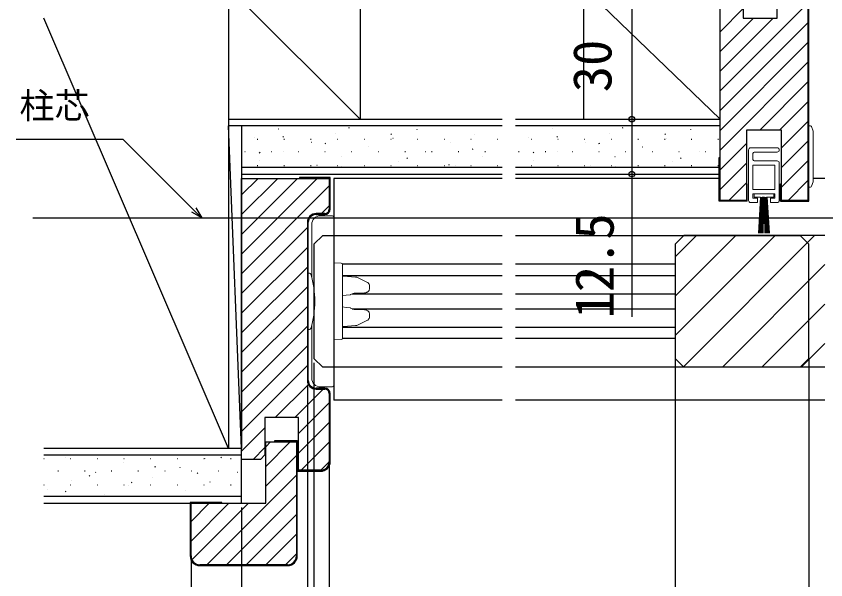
# Model space of a CAD drawing. Units: millimetres, scale not verified. Extents: x -525 to 525, y -783 to 779.
# Drawn here: x -86.5 to 97.9, y 219 to 347.4 of the extents above; entities that cross this region are included whole.
import ezdxf
from ezdxf.enums import TextEntityAlignment as Align

# ---------------------------------------------------------------- set-up
doc = ezdxf.new("R2010")
doc.units = ezdxf.units.MM
doc.header["$LTSCALE"] = 4
for name, color, linetype in [('0-5_YKK_12', 2, 'Continuous'), ('0-8_YKK_D', 6, 'Continuous'), ('0-A_YSS_K', 3, 'Continuous'), ('0-B_YSS_KE', 3, 'Continuous')]:
    doc.layers.add(name, color=color, linetype=linetype)
doc.layers.add('0-6_YKK_13', color=4, linetype='Continuous', lineweight=18)
doc.styles.add('ＭＳ ゴシック', font='')
doc.styles.get('ＭＳ ゴシック').set_extended_font_data('MS Gothic')

msp = doc.modelspace()

# ---------------------------------------------------------------- linework, layer by layer
at = {"layer": '0-5_YKK_12'}
for p, q in [((-14.194, 310.439), (-14.194, 259.939)), ((24.194, 310.439), (-14.194, 310.439)), ((73.806, 310.439), (27.194, 310.439)), ((97.693, 310.439), (95.006, 310.439)), ((-82.694, 301.439), (439.306, 301.439)), ((-16.694, 297.439), (-18.694, 295.439)), ((-16.694, 297.439), (24.194, 297.439)), ((27.194, 297.439), (92.056, 297.439)), ((63.556, 295.439), (65.556, 297.439)), ((63.556, 292.578), (68.417, 297.439)), ((63.556, 283.598), (77.397, 297.439)), ((63.556, 274.617), (86.377, 297.439)), ((65.457, 267.538), (95.358, 297.439)), ((97.693, 297.439), (65.556, 297.439)), ((92.056, 297.439), (94.056, 295.439)), ((-18.694, 295.439), (-18.694, 269.439)), ((63.556, 295.439), (63.556, 269.439)), ((94.056, 269.439), (94.056, 295.439)), ((24.194, 290.939), (-12.213, 290.939)), ((63.556, 290.939), (27.194, 290.939)), ((74.338, 267.439), (97.693, 290.795)), ((-12.194, 288.339), (24.194, 288.339)), ((27.194, 288.339), (63.556, 288.339)), ((-9.982, 284.139), (24.194, 284.139)), ((27.194, 284.139), (63.556, 284.139)), ((-9.98, 280.739), (24.194, 280.739)), ((27.194, 280.739), (63.556, 280.739)), ((83.318, 267.439), (97.693, 281.815)), ((-12.194, 276.539), (24.194, 276.539)), ((27.194, 276.539), (63.556, 276.539)), ((24.194, 273.939), (-12.213, 273.939)), ((63.556, 273.939), (27.194, 273.939)), ((92.298, 267.439), (97.693, 272.834)), ((-16.694, 267.439), (-18.694, 269.439)), ((65.556, 267.439), (63.556, 269.439)), ((94.056, 269.439), (92.056, 267.439)), ((24.194, 267.439), (-16.694, 267.439)), ((92.056, 267.439), (27.194, 267.439)), ((97.693, 267.439), (65.556, 267.439)), ((24.194, 259.939), (-14.194, 259.939)), ((97.693, 259.939), (27.194, 259.939))]:
    msp.add_line(p, q, dxfattribs=at)
at = {"layer": '0-6_YKK_13'}
for p, q in [((94.006, 322.439), (94.387, 322.439)), ((94.006, 308.439), (94.006, 322.439)), ((94.672, 322.231), (95.006, 321.189)), ((95.006, 321.189), (95.006, 320.933)), ((95.006, 320.933), (95.006, 309.946)), ((86.806, 317.439), (80.806, 317.439)), ((80.306, 316.939), (80.306, 305.439)), ((81.306, 314.739), (81.306, 316.139)), ((81.606, 316.439), (86.806, 316.439)), ((86.806, 314.439), (81.606, 314.439)), ((87.306, 305.439), (87.306, 313.939)), ((81.306, 313.439), (81.306, 307.939)), ((86.306, 313.439), (81.306, 313.439)), ((86.306, 307.939), (86.306, 313.439)), ((95.006, 309.946), (95.006, 309.689)), ((94.387, 308.439), (94.006, 308.439)), ((95.006, 309.689), (94.672, 308.648)), ((81.306, 307.939), (86.306, 307.939)), ((-14.194, 301.64), (-14.194, 301.607)), ((-14.194, 301.607), (-14.194, 263.272)), ((-12.194, 290.137), (-12.194, 290.835)), ((-12.194, 274.743), (-12.194, 290.137)), ((-19.994, 288.839), (-19.715, 288.839)), ((-19.994, 288.839), (-19.994, 276.039)), ((-19.194, 288.396), (-19.173, 288.177)), ((-19.173, 287.73), (-19.173, 288.177)), ((-11.064, 288.071), (-12.194, 288.14)), ((-9.237, 287.959), (-11.064, 288.071)), ((-8.45, 287.751), (-6.614, 286.815)), ((-6.032, 285.978), (-6.032, 285.342)), ((-9.568, 284.286), (-7.343, 284.324)), ((-7.343, 280.555), (-9.566, 280.594)), ((-6.032, 279.537), (-6.032, 278.901)), ((-19.173, 276.702), (-19.194, 276.484)), ((-19.173, 276.702), (-19.173, 277.148)), ((-12.194, 276.74), (-11.064, 276.809)), ((-11.064, 276.809), (-9.237, 276.921)), ((-6.614, 278.064), (-8.45, 277.128)), ((-19.715, 276.039), (-19.994, 276.039)), ((-14.194, 274.638), (-14.194, 273.64)), ((-14.194, 273.64), (-12.476, 273.745)), ((-12.194, 274.044), (-12.194, 274.743)), ((-14.194, 263.272), (-14.194, 263.24))]:
    msp.add_line(p, q, dxfattribs=at)
for points in [[(80.806, 304.939), (82.306, 304.939), (82.306, 305.939), (81.306, 305.939), (81.306, 306.939), (86.306, 306.939), (86.306, 305.939), (85.306, 305.939), (85.306, 304.939), (86.806, 304.939)], [(86.056, 306.939), (81.556, 306.939), (81.556, 306.139), (83.056, 306.139), (82.556, 297.939)], [(83.156, 306.139), (83.196, 306.139), (82.767, 297.939)], [(83.296, 306.139), (83.336, 306.139), (82.979, 297.939)], [(83.436, 306.139), (83.476, 306.139), (83.191, 297.939)], [(83.576, 306.139), (83.616, 306.139), (83.402, 297.939)], [(83.716, 306.139), (83.756, 306.139), (83.629, 297.939)], [(83.982, 297.939), (83.856, 306.139), (83.896, 306.139)], [(84.209, 297.939), (83.996, 306.139), (84.036, 306.139)], [(84.42, 297.939), (84.136, 306.139), (84.176, 306.139)], [(84.632, 297.939), (84.276, 306.139), (84.316, 306.139)], [(84.844, 297.939), (84.416, 306.139), (84.456, 306.139)], [(85.056, 297.939), (84.556, 306.139), (86.056, 306.139), (86.056, 306.939)], [(-17.195, 301.94), (-17.194, 301.94), (-14.494, 301.94)], [(-19.194, 288.396), (-19.194, 299.94), (-19.194, 299.94)], [(-12.476, 291.135), (-14.194, 291.24), (-14.194, 290.242), (-14.194, 287.933), (-14.194, 276.947), (-14.194, 274.638)], [(-9.237, 287.959), (-9.076, 287.943), (-8.916, 287.915), (-8.757, 287.874), (-8.601, 287.82), (-8.45, 287.751)], [(-6.614, 286.815), (-6.516, 286.76), (-6.421, 286.695), (-6.332, 286.621), (-6.25, 286.536), (-6.177, 286.441), (-6.117, 286.336), (-6.071, 286.222), (-6.042, 286.102), (-6.032, 285.978)], [(-9.557, 284.289), (-9.758, 284.225), (-9.955, 284.15), (-10.15, 284.064), (-10.34, 283.965)], [(-6.032, 285.342), (-6.045, 285.202), (-6.082, 285.066), (-6.14, 284.94), (-6.215, 284.826), (-6.304, 284.725), (-6.403, 284.637), (-6.509, 284.562), (-6.621, 284.498), (-6.736, 284.445), (-6.855, 284.403), (-6.975, 284.37), (-7.097, 284.346), (-7.22, 284.331), (-7.343, 284.324)], [(-10.453, 283.928), (-11.324, 283.83), (-12.194, 283.724)], [(-12.194, 281.156), (-11.324, 281.05), (-10.453, 280.952)], [(-10.34, 280.914), (-10.15, 280.816), (-9.955, 280.729), (-9.758, 280.654), (-9.557, 280.591)], [(-7.343, 280.555), (-7.21, 280.548), (-7.078, 280.531), (-6.947, 280.503), (-6.818, 280.465), (-6.692, 280.415), (-6.569, 280.354), (-6.451, 280.279), (-6.341, 280.19), (-6.241, 280.086), (-6.156, 279.967), (-6.089, 279.833), (-6.047, 279.689), (-6.032, 279.537)], [(-6.032, 278.901), (-6.042, 278.777), (-6.071, 278.657), (-6.117, 278.543), (-6.177, 278.438), (-6.25, 278.343), (-6.332, 278.259), (-6.421, 278.184), (-6.516, 278.12), (-6.614, 278.064)], [(-8.45, 277.128), (-8.601, 277.06), (-8.757, 277.006), (-8.916, 276.965), (-9.076, 276.937), (-9.237, 276.921)], [(-19.194, 264.94), (-19.194, 264.94), (-19.194, 276.484)], [(-14.494, 262.94), (-17.194, 262.94), (-17.195, 262.94)]]:
    msp.add_lwpolyline(points, dxfattribs=at)
for centre, radius, start, end in [((94.387, 322.139), 0.3, 17.74467, 90), ((80.806, 316.939), 0.5, 90, 180), ((86.806, 316.939), 0.5, 270, 90), ((81.606, 316.139), 0.3, 90, 180), ((81.606, 314.739), 0.3, 180, 270), ((86.806, 313.939), 0.5, 0, 90), ((94.387, 308.739), 0.3, 270, 342.25533), ((80.806, 305.439), 0.5, 180, 270), ((86.806, 305.439), 0.5, 270, 0), ((-17.194, 299.94), 2, 90.00218, 179.99782), ((-14.494, 301.64), 0.3, 5.11015, 90), ((-12.494, 290.835), 0.3, 0, 86.5), ((-19.715, 288.539), 0.3, 17.1558, 90), ((-39.474, 282.439), 20.98, 342.8442, 17.1558), ((-10.486, 284.227), 0.3, 276.36916, 299.27728), ((-10.486, 280.653), 0.3, 60.72272, 83.63084), ((-19.715, 276.339), 0.3, 270, 342.8442), ((-12.494, 274.044), 0.3, 273.5, 0), ((-17.194, 264.94), 2, 180.00218, 269.99782), ((-14.494, 263.24), 0.3, 270, 354.88985)]:
    msp.add_arc(centre, radius, start, end, dxfattribs=at)
for centre, major_axis, start_param, end_param in [((-14.494, 301.642), (-0.212, 0.214), 3.9269908, 4.0161798), ((-14.494, 263.237), (0.212, 0.214), 5.4085981, 5.4977871)]:
    msp.add_ellipse(centre, major_axis=major_axis, ratio=0.991311, start_param=start_param, end_param=end_param, dxfattribs=at)
at = {"layer": '0-8_YKK_D'}
for p, q in [((53.718, 353.938), (53.718, 323.938)), ((63.556, 269.44), (63.556, 161.44)), ((94.056, 269.44), (94.056, 141.44)), ((-18.694, 268.439), (-18.694, 141.44)), ((-18.694, 268.439), (-18.694, 141.44)), ((-18.694, 268.439), (-18.694, 181.44)), ((63.556, 268.44), (63.556, 181.44)), ((94.056, 268.44), (94.056, 181.44)), ((-20.194, 263.439), (-20.194, 141.44)), ((-20.194, 263.439), (-20.194, 141.44)), ((-15.194, 244.939), (-15.194, 181.44)), ((-35.194, 235.44), (-35.194, 101.44)), ((-35.194, 235.439), (-35.194, 101.44)), ((-35.194, 235.439), (-35.194, 141.44)), ((-46.694, 223.44), (-46.694, 101.44))]:
    msp.add_line(p, q, dxfattribs=at)
for points in [[(53.718, 323.938), (53.718, 311.438), (53.718, 278.888)], [(-44.261, 301.439), (-46.064, 303.242), (-62.13, 319.309), (-86.522, 319.309)], [(-45.581, 303.726), (-44.261, 301.439), (-46.547, 302.759)]]:
    msp.add_lwpolyline(points, dxfattribs=at)
for centre in [(53.718, 323.938), (53.718, 323.938), (53.718, 311.438)]:
    msp.add_circle(centre, 0.637, dxfattribs=at)
at = {"layer": '0-A_YSS_K'}
for p, q in [((-8.194, 323.939), (-38.194, 353.939)), ((-38.194, 353.939), (-38.194, 248.939)), ((-8.194, 353.939), (-8.194, 323.939)), ((73.806, 323.939), (73.806, 353.939)), ((73.806, 330.367), (93.806, 350.367)), ((73.806, 343.837), (79.106, 349.137)), ((-38.194, 248.939), (-80.194, 346.939)), ((73.806, 339.347), (81.398, 346.939)), ((73.806, 334.857), (85.888, 346.939)), ((73.806, 325.877), (93.806, 345.877)), ((73.806, 321.387), (93.806, 341.387)), ((73.806, 316.897), (93.806, 336.897)), ((82.838, 321.439), (93.806, 332.406)), ((87.328, 321.439), (93.806, 327.916)), ((-38.194, 323.939), (24.194, 323.939)), ((27.194, 323.939), (73.806, 323.939)), ((73.806, 311.439), (73.806, 323.939)), ((87.806, 317.426), (93.806, 323.426)), ((-35.194, 248.939), (-38.194, 322.439)), ((24.194, 322.439), (-38.194, 322.439)), ((-35.194, 322.439), (-35.194, 248.939)), ((-26.743, 321.743), (-26.724, 321.75)), ((-10.788, 321.939), (-10.621, 322.049)), ((4.78, 321.542), (4.799, 321.549)), ((73.806, 322.439), (27.194, 322.439)), ((35.646, 321.743), (35.665, 321.75)), ((51.601, 321.939), (51.767, 322.049)), ((67.169, 321.542), (67.188, 321.549)), ((-32.323, 319.767), (-32.304, 319.774)), ((-31.61, 319.359), (-31.51, 319.359)), ((-25.772, 319.857), (-25.605, 319.967)), ((-25.53, 319.359), (-25.43, 319.359)), ((-19.45, 319.359), (-19.35, 319.359)), ((-13.724, 320.671), (-13.705, 320.678)), ((-13.37, 319.359), (-13.27, 319.359)), ((-7.29, 319.359), (-7.19, 319.359)), ((-1.21, 319.359), (-1.11, 319.359)), ((-1.183, 320.461), (-1.016, 320.571)), ((-0.706, 319.599), (-0.687, 319.606)), ((4.87, 319.359), (4.97, 319.359)), ((10.95, 319.359), (11.05, 319.359)), ((17.03, 319.359), (17.13, 319.359)), ((17.799, 320.47), (17.818, 320.477)), ((23.11, 319.359), (23.21, 319.359)), ((30.065, 319.767), (30.084, 319.774)), ((30.779, 319.359), (30.879, 319.359)), ((36.617, 319.857), (36.784, 319.967)), ((36.859, 319.359), (36.959, 319.359)), ((42.939, 319.359), (43.039, 319.359)), ((48.664, 320.671), (48.683, 320.678)), ((49.019, 319.359), (49.119, 319.359)), ((55.099, 319.359), (55.199, 319.359)), ((61.179, 319.359), (61.279, 319.359)), ((61.206, 320.461), (61.373, 320.571)), ((61.683, 319.599), (61.702, 319.606)), ((67.259, 319.359), (67.359, 319.359)), ((73.339, 319.359), (73.439, 319.359)), ((-19.305, 318.695), (-19.286, 318.702)), ((-16.167, 318.379), (-16, 318.489)), ((-6.286, 317.623), (-6.267, 317.63)), ((12.313, 318.528), (12.332, 318.534)), ((17.411, 317.097), (17.578, 317.207)), ((43.084, 318.695), (43.103, 318.702)), ((46.222, 318.379), (46.389, 318.489)), ((56.102, 317.623), (56.121, 317.63)), ((73.806, 312.406), (79.806, 318.406)), ((87.806, 312.936), (93.806, 318.936)), ((-34.46, 316.609), (-34.36, 316.609)), ((-31.151, 316.297), (-30.984, 316.407)), ((-28.38, 316.609), (-28.28, 316.609)), ((-25.545, 316.485), (-25.526, 316.492)), ((-22.3, 316.609), (-22.2, 316.609)), ((-16.22, 316.609), (-16.12, 316.609)), ((-12.527, 315.413), (-12.508, 315.42)), ((-10.14, 316.609), (-10.04, 316.609)), ((-4.06, 316.609), (-3.96, 316.609)), ((2.02, 316.609), (2.12, 316.609)), ((6.732, 316.551), (6.751, 316.558)), ((8.1, 316.609), (8.2, 316.609)), ((14.18, 316.609), (14.28, 316.609)), ((19.751, 315.48), (19.77, 315.486)), ((20.26, 316.609), (20.36, 316.609)), ((27.929, 316.609), (28.029, 316.609)), ((31.238, 316.297), (31.405, 316.407)), ((34.009, 316.609), (34.109, 316.609)), ((36.844, 316.485), (36.863, 316.492)), ((40.089, 316.609), (40.189, 316.609)), ((46.169, 316.609), (46.269, 316.609)), ((49.862, 315.413), (49.881, 315.42)), ((52.249, 316.609), (52.349, 316.609)), ((58.329, 316.609), (58.429, 316.609)), ((64.409, 316.609), (64.509, 316.609)), ((69.121, 316.551), (69.14, 316.558)), ((70.489, 316.609), (70.589, 316.609)), ((-31.031, 314.543), (-31.012, 314.549)), ((0.492, 314.342), (0.511, 314.348)), ((2.427, 315.015), (2.594, 315.125)), ((12.032, 313.537), (12.199, 313.647)), ((31.358, 314.543), (31.376, 314.549)), ((62.881, 314.342), (62.9, 314.348)), ((64.816, 315.015), (64.982, 315.125)), ((73.806, 307.916), (79.806, 313.916)), ((87.806, 308.446), (93.806, 314.446)), ((24.194, 312.939), (-35.194, 312.939)), ((-31.61, 313.379), (-31.51, 313.379)), ((-25.53, 313.379), (-25.43, 313.379)), ((-19.45, 313.379), (-19.35, 313.379)), ((-18.013, 313.471), (-17.994, 313.477)), ((-13.37, 313.379), (-13.27, 313.379)), ((-12.547, 312.939), (-12.39, 313.043)), ((-7.29, 313.379), (-7.19, 313.379)), ((-1.21, 313.379), (-1.11, 313.379)), ((4.87, 313.379), (4.97, 313.379)), ((10.95, 313.379), (11.05, 313.379)), ((13.51, 313.27), (13.529, 313.276)), ((17.03, 313.379), (17.13, 313.379)), ((23.11, 313.379), (23.21, 313.379)), ((73.806, 312.939), (27.194, 312.939)), ((30.779, 313.379), (30.879, 313.379)), ((36.859, 313.379), (36.959, 313.379)), ((42.939, 313.379), (43.039, 313.379)), ((44.376, 313.471), (44.395, 313.477)), ((49.019, 313.379), (49.119, 313.379)), ((49.842, 312.939), (49.999, 313.043)), ((55.099, 313.379), (55.199, 313.379)), ((61.179, 313.379), (61.279, 313.379)), ((67.259, 313.379), (67.359, 313.379)), ((73.339, 313.379), (73.439, 313.379)), ((-35.194, 311.439), (24.194, 311.439)), ((-35.194, 306.679), (-31.435, 310.439)), ((-35.194, 302.189), (-26.944, 310.439)), ((-35.194, 297.699), (-22.454, 310.439)), ((-35.194, 293.209), (-17.964, 310.439)), ((27.194, 311.439), (73.806, 311.439)), ((89.289, 305.439), (93.806, 309.956)), ((-35.194, 288.719), (-15.194, 308.719)), ((75.819, 305.439), (79.806, 309.426)), ((93.779, 305.439), (93.806, 305.466)), ((-16.984, 302.439), (-15.194, 304.229)), ((-35.194, 284.229), (-20.194, 299.229)), ((-35.194, 279.739), (-20.194, 294.739)), ((-35.194, 275.249), (-20.194, 290.249)), ((-35.194, 270.758), (-20.194, 285.758)), ((-35.194, 266.268), (-20.194, 281.268)), ((-35.194, 261.778), (-20.194, 276.778)), ((-35.194, 257.288), (-20.194, 272.288)), ((-35.194, 252.798), (-20.194, 267.798)), ((-27.563, 255.939), (-19.975, 263.528)), ((-23.073, 255.939), (-16.573, 262.439)), ((-22.194, 252.328), (-15.194, 259.328)), ((-22.194, 247.837), (-15.194, 254.837)), ((-35.194, 248.308), (-29.894, 253.608)), ((-32.573, 246.439), (-29.894, 249.118)), ((-29.694, 249.318), (-28.572, 250.44)), ((-29.694, 244.828), (-24.082, 250.44)), ((-21.602, 243.939), (-15.194, 250.347)), ((-35.194, 248.939), (-80.194, 248.939)), ((-39.994, 248.939), (-80.194, 248.939)), ((-80.194, 247.439), (-35.194, 247.439)), ((-29.694, 240.337), (-22.694, 247.337)), ((-80.194, 246.599), (-80.15, 246.599)), ((-75.207, 246.762), (-75.188, 246.768)), ((-74.17, 246.599), (-74.07, 246.599)), ((-68.09, 246.599), (-67.99, 246.599)), ((-62.189, 245.69), (-62.17, 245.697)), ((-62.01, 246.599), (-61.91, 246.599)), ((-55.93, 246.599), (-55.83, 246.599)), ((-49.85, 246.599), (-49.75, 246.599)), ((-43.77, 246.599), (-43.67, 246.599)), ((-43.59, 246.594), (-43.571, 246.601)), ((-39.923, 246.806), (-39.756, 246.916)), ((-37.69, 246.599), (-37.59, 246.599)), ((-17.111, 243.941), (-15.196, 245.855)), ((-77.02, 243.849), (-76.92, 243.849)), ((-70.94, 243.849), (-70.84, 243.849)), ((-68.429, 243.48), (-68.41, 243.487)), ((-64.86, 243.849), (-64.76, 243.849)), ((-58.78, 243.849), (-58.68, 243.849)), ((-54.907, 244.724), (-54.74, 244.834)), ((-52.7, 243.849), (-52.6, 243.849)), ((-49.17, 244.618), (-49.151, 244.625)), ((-46.62, 243.849), (-46.52, 243.849)), ((-40.54, 243.849), (-40.44, 243.849)), ((-36.152, 243.546), (-36.133, 243.553)), ((-69.891, 242.642), (-69.724, 242.752)), ((-55.411, 242.408), (-55.392, 242.415)), ((-45.302, 243.246), (-45.135, 243.356)), ((-43.101, 222.44), (-22.694, 242.847)), ((-80.194, 240.619), (-80.15, 240.619)), ((-74.17, 240.619), (-74.07, 240.619)), ((-73.915, 241.537), (-73.896, 241.544)), ((-68.09, 240.619), (-67.99, 240.619)), ((-62.01, 240.619), (-61.91, 240.619)), ((-60.897, 240.466), (-60.878, 240.472)), ((-60.285, 241.164), (-60.119, 241.274)), ((-55.93, 240.619), (-55.83, 240.619)), ((-49.85, 240.619), (-49.75, 240.619)), ((-43.77, 240.619), (-43.67, 240.619)), ((-42.392, 241.337), (-42.373, 241.343)), ((-37.69, 240.619), (-37.59, 240.619)), ((-35.194, 237.939), (-80.194, 237.939)), ((-79.496, 239.561), (-79.477, 239.568)), ((-75.269, 239.082), (-75.103, 239.192)), ((-66.477, 238.489), (-66.458, 238.496)), ((-47.878, 239.394), (-47.859, 239.4)), ((-38.611, 222.44), (-22.694, 238.357)), ((-46.694, 232.318), (-42.572, 236.44)), ((-46.694, 227.828), (-38.082, 236.44)), ((-46.484, 223.548), (-33.591, 236.44)), ((-34.121, 222.44), (-22.694, 233.867)), ((-29.631, 222.44), (-22.694, 229.377)), ((-25.141, 222.44), (-22.694, 224.887))]:
    msp.add_line(p, q, dxfattribs=at)
for points in [[(42.806, 323.939), (42.806, 353.939), (73.806, 323.939)], [(-80.194, 236.439), (-35.194, 236.439), (-35.194, 248.939)]]:
    msp.add_lwpolyline(points, dxfattribs=at)
at = {"layer": '0-B_YSS_KE'}
for p, q in [((94.006, 305.239), (94.006, 356.939)), ((87.606, 305.239), (87.606, 309.239)), ((87.606, 309.239), (87.806, 309.239)), ((80.006, 305.239), (73.606, 305.239)), ((87.606, 305.239), (94.006, 305.239)), ((-16.194, 302.439), (-18.194, 302.439)), ((-18.194, 302.239), (-16.194, 302.239)), ((-20.194, 300.439), (-20.194, 264.439)), ((-19.994, 264.439), (-19.994, 300.439)), ((-16.194, 262.639), (-18.194, 262.639)), ((-18.194, 262.439), (-16.194, 262.439)), ((-15.194, 261.439), (-15.194, 245.939)), ((-14.994, 245.939), (-14.994, 261.439)), ((-24.694, 222.44), (-44.694, 222.44)), ((-44.694, 222.24), (-24.694, 222.24))]:
    msp.add_line(p, q, dxfattribs=at)
for points in [[(79.806, 321.439), (79.806, 305.439), (73.806, 305.439), (73.806, 356.439), (78.106, 356.439), (79.106, 355.439), (79.106, 346.939), (86.806, 346.939), (86.806, 358.939), (91.806, 358.939)], [(93.806, 356.939), (93.806, 305.439), (87.806, 305.439), (87.806, 321.439), (79.806, 321.439)], [(73.606, 305.239), (73.606, 315.239), (73.806, 315.239)], [(-17.194, 243.939), (-22.194, 243.939), (-22.194, 250.939), (-22.194, 255.939), (-29.894, 255.939), (-29.894, 247.439), (-30.894, 246.439), (-35.194, 246.439), (-35.194, 310.439), (-22.194, 310.439), (-15.194, 310.439), (-15.194, 303.439)], [(-14.994, 303.439), (-14.994, 310.639), (-21.994, 310.639), (-21.994, 310.439)], [(80.006, 305.239), (80.006, 309.239), (79.806, 309.239)], [(-46.694, 224.44), (-46.694, 236.44), (-29.694, 236.44), (-29.694, 250.44)], [(-29.694, 250.44), (-22.694, 250.44), (-22.694, 224.44)], [(-22.494, 224.44), (-22.494, 250.64), (-27.694, 250.64), (-27.694, 250.44)], [(-22.194, 250.739), (-22.394, 250.739), (-22.394, 243.739), (-17.194, 243.739)], [(-39.694, 236.44), (-39.694, 236.64), (-46.894, 236.64), (-46.894, 224.44)]]:
    msp.add_lwpolyline(points, dxfattribs=at)
for centre, radius, start, end in [((-16.194, 303.439), 1, 270, 0), ((-16.194, 303.439), 1.2, 270, 0), ((-18.194, 300.439), 2, 90, 180), ((-18.194, 300.439), 1.8, 90, 180), ((-18.194, 264.439), 2, 180, 270), ((-18.194, 264.439), 1.8, 180, 270), ((-16.194, 261.439), 1.2, 0, 90), ((-16.194, 261.439), 1, 0, 90), ((-17.194, 245.939), 2, 270, 0), ((-17.194, 245.939), 2.2, 270, 360), ((-44.694, 224.44), 2.2, 180, 270), ((-44.694, 224.44), 2, 180, 270), ((-24.694, 224.44), 2, 270, 0), ((-24.694, 224.44), 2.2, 270, 0)]:
    msp.add_arc(centre, radius, start, end, dxfattribs=at)

# ---------------------------------------------------------------- texts
at = {"layer": '0-8_YKK_D', "style": 'ＭＳ ゴシック'}
for s, p in [('30', (51.718, 330.075)), ('12.5', (52.218, 278.547))]:
    msp.add_text(s, height=8.798, rotation=90, dxfattribs=at).set_placement(p, align=Align.BOTTOM_LEFT)
msp.add_text('柱芯', height=5.865, dxfattribs=at).set_placement((-85.787, 322.326), align=Align.BOTTOM_LEFT)

doc.saveas('drawing.dxf')
